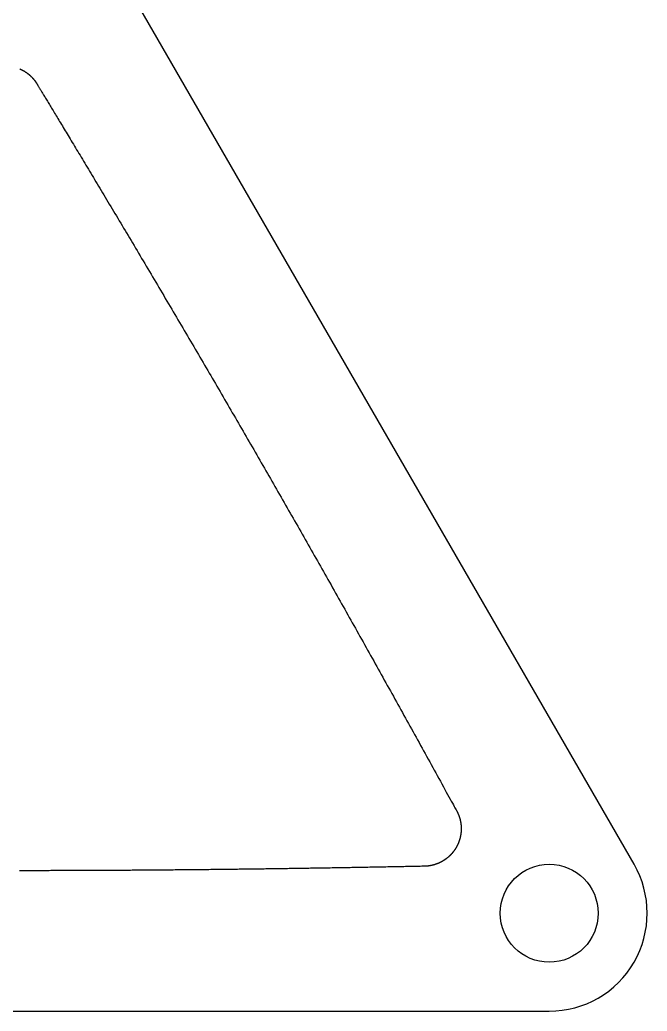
# Model space of a CAD drawing. Extents: x -3 to 136, y 0 to 121.
# Drawn here: x 117.12 to 136.33, y 0 to 30.37 of the extents above; entities that cross this region are included whole.
import ezdxf

# ---------------------------------------------------------------- set-up
doc = ezdxf.new("R2010")
doc.units = 0
doc.layers.get('0').update_dxf_attribs({"linetype": 'CONTINUOUS'})

msp = doc.modelspace()

# ---------------------------------------------------------------- linework, layer by layer
msp.add_lwpolyline([(69.26408, 119.9689, 0.57735027), (64.06792, 119.9689), (-2.59808, 4.5, 0.57735027), (0, 0), (133.332, 0, 0.57735027), (135.93008, 4.5)], format="xyb", close=True)
for points in [[(117.116, 28.8634, 0), (117.121, 28.8613, 0), (117.126, 28.8592, 0), (117.131, 28.8571, 0), (117.136, 28.855, 0), (117.14, 28.8528, 0), (117.145, 28.8506, 0), (117.15, 28.8484, 0), (117.154, 28.8461, 0), (117.159, 28.8439, 0), (117.164, 28.8416, 0), (117.169, 28.8393, 0), (117.173, 28.837, 0), (117.178, 28.8347, 0), (117.183, 28.8323, 0), (117.187, 28.8299, 0), (117.192, 28.8275, 0), (117.197, 28.8251, 0), (117.201, 28.8226, 0), (117.206, 28.8202, 0), (117.21, 28.8177, 0), (117.215, 28.8152, 0), (117.219, 28.8126, 0), (117.224, 28.8101, 0), (117.229, 28.8075, 0), (117.233, 28.8049, 0), (117.238, 28.8023, 0), (117.242, 28.7996, 0), (117.247, 28.797, 0), (117.251, 28.7943, 0), (117.256, 28.7916, 0), (117.26, 28.7889, 0), (117.265, 28.7861, 0), (117.269, 28.7834, 0), (117.273, 28.7806, 0), (117.278, 28.7778, 0), (117.282, 28.7749, 0), (117.287, 28.7721, 0), (117.291, 28.7692, 0), (117.295, 28.7663, 0), (117.3, 28.7634, 0), (117.304, 28.7605, 0), (117.308, 28.7575, 0), (117.313, 28.7546, 0), (117.317, 28.7516, 0), (117.321, 28.7486, 0), (117.326, 28.7455, 0), (117.33, 28.7425, 0), (117.334, 28.7394, 0), (117.338, 28.7363, 0), (117.343, 28.7332, 0), (117.347, 28.7301, 0), (117.351, 28.7269, 0), (117.355, 28.7237, 0), (117.359, 28.7206, 0), (117.363, 28.7173, 0), (117.368, 28.7141, 0), (117.372, 28.7109, 0), (117.376, 28.7076, 0), (117.38, 28.7043, 0), (117.384, 28.701, 0), (117.388, 28.6977, 0), (117.392, 28.6944, 0), (117.396, 28.691, 0), (117.4, 28.6876, 0), (117.404, 28.6842, 0), (117.408, 28.6808, 0), (117.412, 28.6774, 0), (117.416, 28.674, 0), (117.42, 28.6705, 0), (117.424, 28.667, 0), (117.428, 28.6635, 0), (117.431, 28.66, 0), (117.435, 28.6565, 0), (117.439, 28.6529, 0), (117.443, 28.6493, 0), (117.447, 28.6458, 0), (117.451, 28.6422, 0), (117.454, 28.6385, 0), (117.458, 28.6349, 0), (117.462, 28.6312, 0), (117.466, 28.6276, 0), (117.469, 28.6239, 0), (117.473, 28.6202, 0), (117.477, 28.6165, 0), (117.48, 28.6127, 0), (117.484, 28.609, 0), (117.487, 28.6052, 0), (117.491, 28.6014, 0), (117.495, 28.5976, 0), (117.498, 28.5938, 0), (117.502, 28.5899, 0), (117.505, 28.5861, 0), (117.509, 28.5822, 0), (117.512, 28.5783, 0), (117.516, 28.5744, 0), (117.519, 28.5705, 0), (117.523, 28.5666, 0), (117.526, 28.5626, 0), (117.529, 28.5587, 0), (117.533, 28.5547, 0), (117.536, 28.5507, 0), (117.54, 28.5467, 0), (117.543, 28.5426, 0), (117.546, 28.5386, 0), (117.549, 28.5345, 0), (117.553, 28.5305, 0), (117.556, 28.5264, 0), (117.559, 28.5223, 0), (117.562, 28.5181, 0), (117.566, 28.514, 0), (117.569, 28.5099, 0), (117.572, 28.5057, 0), (117.575, 28.5015, 0), (117.578, 28.4973, 0), (117.581, 28.4931, 0), (117.584, 28.4889, 0), (117.587, 28.4846, 0), (117.59, 28.4804, 0), (117.594, 28.4761, 0), (117.597, 28.4718, 0), (117.599, 28.4675, 0), (117.602, 28.4632, 0), (117.605, 28.4589, 0), (117.608, 28.4545, 0), (117.611, 28.4502, 0), (117.614, 28.4458, 0), (117.617, 28.4414, 0), (117.62, 28.437, 0), (117.623, 28.4326, 0), (117.625, 28.4282, 0), (117.628, 28.4237, 0), (117.631, 28.4193, 0), (117.634, 28.4148, 0), (117.636, 28.4103, 0), (117.639, 28.4058, 0)], [(117.639, 28.4058, 0), (117.643, 28.3986, 0), (117.648, 28.3903, 0), (117.654, 28.381, 0), (117.66, 28.3707, 0), (117.667, 28.3594, 0), (117.674, 28.3471, 0), (117.682, 28.3339, 0), (117.691, 28.3196, 0), (117.7, 28.3044, 0), (117.71, 28.2882, 0), (117.72, 28.271, 0), (117.731, 28.2529, 0), (117.743, 28.2339, 0), (117.755, 28.2139, 0), (117.768, 28.1929, 0), (117.781, 28.1711, 0), (117.795, 28.1483, 0), (117.809, 28.1246, 0), (117.824, 28.1, 0), (117.839, 28.0744, 0), (117.855, 28.048, 0), (117.872, 28.0207, 0), (117.889, 27.9926, 0), (117.906, 27.9635, 0), (117.925, 27.9336, 0), (117.943, 27.9028, 0), (117.962, 27.8711, 0), (117.982, 27.8386, 0), (118.002, 27.8053, 0), (118.023, 27.7711, 0), (118.044, 27.7361, 0), (118.066, 27.7003, 0), (118.088, 27.6636, 0), (118.11, 27.6262, 0), (118.134, 27.5879, 0), (118.157, 27.5488, 0), (118.181, 27.509, 0), (118.206, 27.4683, 0), (118.231, 27.4269, 0), (118.256, 27.3847, 0), (118.282, 27.3418, 0), (118.309, 27.298, 0), (118.336, 27.2536, 0), (118.363, 27.2083, 0), (118.391, 27.1624, 0), (118.419, 27.1157, 0), (118.447, 27.0683, 0), (118.476, 27.0201, 0), (118.506, 26.9713, 0), (118.536, 26.9217, 0), (118.566, 26.8715, 0), (118.597, 26.8205, 0), (118.628, 26.7689, 0), (118.659, 26.7165, 0), (118.691, 26.6635, 0), (118.724, 26.6099, 0), (118.756, 26.5555, 0), (118.79, 26.5005, 0), (118.823, 26.4449, 0), (118.857, 26.3886, 0), (118.891, 26.3317, 0), (118.926, 26.2742, 0), (118.961, 26.216, 0), (118.996, 26.1572, 0), (119.032, 26.0978, 0), (119.068, 26.0378, 0), (119.104, 25.9772, 0), (119.141, 25.9161, 0), (119.178, 25.8543, 0), (119.216, 25.792, 0), (119.253, 25.729, 0), (119.292, 25.6656, 0), (119.33, 25.6015, 0), (119.369, 25.5369, 0), (119.408, 25.4718, 0), (119.447, 25.4061, 0), (119.487, 25.3399, 0), (119.527, 25.2732, 0), (119.567, 25.206, 0), (119.608, 25.1382, 0), (119.649, 25.0699, 0), (119.69, 25.0012, 0), (119.731, 24.9319, 0), (119.773, 24.8622, 0), (119.815, 24.7919, 0), (119.857, 24.7212, 0), (119.9, 24.6501, 0), (119.943, 24.5785, 0), (119.986, 24.5064, 0), (120.029, 24.4338, 0), (120.073, 24.3609, 0), (120.117, 24.2875, 0), (120.161, 24.2137, 0), (120.205, 24.1394, 0), (120.25, 24.0647, 0), (120.294, 23.9897, 0), (120.339, 23.9142, 0), (120.385, 23.8383, 0), (120.43, 23.7621, 0), (120.476, 23.6854, 0), (120.522, 23.6084, 0), (120.568, 23.531, 0), (120.614, 23.4533, 0), (120.66, 23.3752, 0), (120.707, 23.2967, 0), (120.754, 23.2179, 0), (120.801, 23.1388, 0), (120.848, 23.0593, 0), (120.896, 22.9795, 0), (120.943, 22.8994, 0), (120.991, 22.819, 0), (121.039, 22.7383, 0), (121.087, 22.6572, 0), (121.135, 22.5759, 0), (121.183, 22.4943, 0), (121.232, 22.4125, 0), (121.281, 22.3303, 0), (121.329, 22.2479, 0), (121.378, 22.1653, 0), (121.427, 22.0827, 0), (121.476, 22.0002, 0), (121.525, 21.9178, 0), (121.573, 21.8354, 0), (121.622, 21.753, 0), (121.671, 21.6707, 0), (121.719, 21.5885, 0), (121.768, 21.5063, 0), (121.816, 21.4242, 0), (121.864, 21.3422, 0), (121.913, 21.2602, 0), (121.961, 21.1782, 0), (122.009, 21.0963, 0), (122.057, 21.0144, 0), (122.106, 20.9326, 0), (122.154, 20.8508, 0), (122.202, 20.7691, 0), (122.25, 20.6874, 0), (122.298, 20.6058, 0), (122.346, 20.5242, 0), (122.393, 20.4426, 0), (122.441, 20.3611, 0), (122.489, 20.2796, 0), (122.537, 20.1982, 0), (122.585, 20.1168, 0), (122.632, 20.0354, 0), (122.68, 19.9541, 0), (122.727, 19.8728, 0), (122.775, 19.7915, 0), (122.822, 19.7103, 0), (122.87, 19.6291, 0), (122.917, 19.5479, 0), (122.965, 19.4668, 0), (123.012, 19.3857, 0), (123.059, 19.3046, 0), (123.107, 19.2235, 0), (123.154, 19.1424, 0), (123.201, 19.0614, 0), (123.248, 18.9804, 0), (123.296, 18.8994, 0), (123.343, 18.8185, 0), (123.39, 18.7375, 0), (123.437, 18.6566, 0), (123.484, 18.5757, 0), (123.531, 18.4948, 0), (123.578, 18.4139, 0), (123.625, 18.3331, 0), (123.672, 18.2522, 0), (123.719, 18.1714, 0), (123.766, 18.0905, 0), (123.812, 18.0097, 0), (123.859, 17.9289, 0), (123.906, 17.8481, 0), (123.953, 17.7673, 0), (124, 17.6865, 0), (124.046, 17.6057, 0), (124.093, 17.5249, 0), (124.14, 17.4441, 0), (124.186, 17.3633, 0), (124.233, 17.2826, 0), (124.28, 17.2018, 0), (124.326, 17.121, 0), (124.373, 17.0402, 0), (124.419, 16.9594, 0), (124.466, 16.8786, 0), (124.513, 16.7977, 0), (124.559, 16.7169, 0), (124.606, 16.6361, 0), (124.652, 16.5553, 0), (124.699, 16.4744, 0), (124.745, 16.3935, 0), (124.792, 16.3127, 0), (124.838, 16.2318, 0), (124.884, 16.1509, 0), (124.931, 16.0699, 0), (124.977, 15.989, 0), (125.024, 15.908, 0), (125.07, 15.827, 0), (125.117, 15.746, 0), (125.163, 15.665, 0), (125.209, 15.584, 0), (125.256, 15.5029, 0), (125.302, 15.4218, 0), (125.349, 15.3407, 0), (125.395, 15.2595, 0), (125.441, 15.1784, 0), (125.488, 15.0972, 0), (125.534, 15.0159, 0), (125.58, 14.9347, 0), (125.627, 14.8534, 0), (125.673, 14.772, 0), (125.719, 14.6907, 0), (125.766, 14.6093, 0), (125.812, 14.5278, 0), (125.858, 14.4464, 0), (125.905, 14.3648, 0), (125.951, 14.2833, 0), (125.998, 14.2017, 0), (126.044, 14.1201, 0), (126.09, 14.0384, 0), (126.137, 13.9566, 0), (126.183, 13.8749, 0), (126.23, 13.7931, 0), (126.276, 13.7112, 0), (126.322, 13.6293, 0), (126.369, 13.5473, 0), (126.415, 13.4653, 0), (126.462, 13.3832, 0), (126.508, 13.3011, 0), (126.555, 13.219, 0), (126.601, 13.1367, 0), (126.648, 13.0545, 0), (126.694, 12.9721, 0), (126.741, 12.8897, 0), (126.787, 12.8073, 0), (126.834, 12.7248, 0), (126.88, 12.6422, 0), (126.927, 12.5596, 0), (126.973, 12.4769, 0), (127.02, 12.3941, 0), (127.067, 12.3113, 0), (127.113, 12.2284, 0), (127.16, 12.1454, 0), (127.207, 12.0624, 0), (127.253, 11.9793, 0), (127.3, 11.8961, 0), (127.347, 11.8129, 0), (127.394, 11.7295, 0), (127.44, 11.6462, 0), (127.487, 11.5627, 0), (127.534, 11.4791, 0), (127.581, 11.3955, 0), (127.628, 11.3118, 0), (127.675, 11.2281, 0), (127.722, 11.1444, 0), (127.768, 11.0608, 0), (127.815, 10.9772, 0), (127.862, 10.8937, 0), (127.909, 10.8102, 0), (127.955, 10.7268, 0), (128.002, 10.6434, 0), (128.048, 10.5601, 0), (128.095, 10.4767, 0), (128.141, 10.3934, 0), (128.188, 10.3102, 0), (128.234, 10.2269, 0), (128.281, 10.1437, 0), (128.327, 10.0605, 0), (128.373, 9.97727, 0), (128.42, 9.89407, 0), (128.466, 9.81088, 0), (128.512, 9.72768, 0), (128.559, 9.64449, 0), (128.605, 9.56128, 0), (128.651, 9.47807, 0), (128.697, 9.39484, 0), (128.744, 9.31159, 0), (128.79, 9.22833, 0), (128.836, 9.14503, 0), (128.882, 9.06172, 0), (128.928, 8.97837, 0), (128.975, 8.89498, 0), (129.021, 8.81156, 0), (129.067, 8.72809, 0), (129.113, 8.64458, 0), (129.16, 8.56102, 0), (129.206, 8.47741, 0), (129.252, 8.39374, 0), (129.299, 8.31001, 0), (129.345, 8.22622, 0), (129.391, 8.14236, 0), (129.438, 8.05844, 0), (129.484, 7.97443, 0), (129.531, 7.89036, 0), (129.577, 7.8062, 0), (129.624, 7.72195, 0), (129.67, 7.63762, 0), (129.717, 7.5532, 0), (129.763, 7.46868, 0), (129.81, 7.38407, 0), (129.857, 7.29935, 0), (129.903, 7.21453, 0), (129.95, 7.1296, 0), (129.997, 7.04455, 0), (130.044, 6.95939, 0), (130.09, 6.87472, 0), (130.136, 6.79244, 0), (130.179, 6.71308, 0), (130.221, 6.63704, 0), (130.261, 6.56474, 0), (130.298, 6.4966, 0), (130.333, 6.43302, 0), (130.366, 6.37442, 0), (130.395, 6.32121, 0), (130.421, 6.27381, 0), (130.443, 6.23264, 0), (130.462, 6.19809, 0), (130.478, 6.1706, 0), (130.489, 6.15056, 0), (130.495, 6.1384, 0)], [(130.495, 6.1384, 0), (130.498, 6.13377, 0), (130.5, 6.12913, 0), (130.503, 6.12447, 0), (130.505, 6.11981, 0), (130.508, 6.11513, 0), (130.51, 6.11044, 0), (130.513, 6.10575, 0), (130.515, 6.10104, 0), (130.517, 6.09632, 0), (130.52, 6.09159, 0), (130.522, 6.08685, 0), (130.524, 6.0821, 0), (130.526, 6.07734, 0), (130.529, 6.07257, 0), (130.531, 6.06779, 0), (130.533, 6.063, 0), (130.535, 6.0582, 0), (130.537, 6.05339, 0), (130.54, 6.04857, 0), (130.542, 6.04374, 0), (130.544, 6.0389, 0), (130.546, 6.03406, 0), (130.548, 6.0292, 0), (130.55, 6.02433, 0), (130.552, 6.01945, 0), (130.554, 6.01457, 0), (130.556, 6.00967, 0), (130.558, 6.00477, 0), (130.56, 5.99986, 0), (130.562, 5.99494, 0), (130.563, 5.99, 0), (130.565, 5.98507, 0), (130.567, 5.98012, 0), (130.569, 5.97516, 0), (130.571, 5.9702, 0), (130.572, 5.96522, 0), (130.574, 5.96024, 0), (130.576, 5.95525, 0), (130.577, 5.95026, 0), (130.579, 5.94525, 0), (130.581, 5.94024, 0), (130.582, 5.93521, 0), (130.584, 5.93018, 0), (130.586, 5.92515, 0), (130.587, 5.9201, 0), (130.589, 5.91505, 0), (130.59, 5.90999, 0), (130.592, 5.90492, 0), (130.593, 5.89985, 0), (130.594, 5.89477, 0), (130.596, 5.88968, 0), (130.597, 5.88458, 0), (130.599, 5.87948, 0), (130.6, 5.87437, 0), (130.601, 5.86925, 0), (130.602, 5.86413, 0), (130.604, 5.85901, 0), (130.605, 5.85388, 0), (130.606, 5.84874, 0), (130.607, 5.8436, 0), (130.608, 5.83845, 0), (130.61, 5.8333, 0), (130.611, 5.82815, 0), (130.612, 5.82299, 0), (130.613, 5.81782, 0), (130.614, 5.81265, 0), (130.615, 5.80748, 0), (130.616, 5.8023, 0), (130.617, 5.79712, 0), (130.618, 5.79193, 0), (130.619, 5.78674, 0), (130.62, 5.78155, 0), (130.621, 5.77635, 0), (130.621, 5.77115, 0), (130.622, 5.76594, 0), (130.623, 5.76074, 0), (130.624, 5.75552, 0), (130.625, 5.75031, 0), (130.625, 5.74509, 0), (130.626, 5.73987, 0), (130.627, 5.73464, 0), (130.627, 5.72941, 0), (130.628, 5.72418, 0), (130.629, 5.71894, 0), (130.629, 5.71371, 0), (130.63, 5.70847, 0), (130.63, 5.70322, 0), (130.631, 5.69798, 0), (130.631, 5.69273, 0), (130.632, 5.68748, 0), (130.632, 5.68222, 0), (130.633, 5.67697, 0), (130.633, 5.67171, 0), (130.633, 5.66645, 0), (130.634, 5.66119, 0), (130.634, 5.65593, 0), (130.634, 5.65066, 0), (130.635, 5.64539, 0), (130.635, 5.64013, 0), (130.635, 5.63486, 0), (130.635, 5.62958, 0), (130.635, 5.62431, 0), (130.636, 5.61904, 0), (130.636, 5.61376, 0), (130.636, 5.60848, 0), (130.636, 5.60321, 0), (130.636, 5.59793, 0), (130.636, 5.59265, 0), (130.636, 5.58737, 0), (130.636, 5.58209, 0), (130.636, 5.57681, 0), (130.636, 5.57154, 0), (130.636, 5.56626, 0), (130.636, 5.56099, 0), (130.635, 5.55572, 0), (130.635, 5.55045, 0), (130.635, 5.54519, 0), (130.635, 5.53992, 0), (130.635, 5.53466, 0), (130.634, 5.52939, 0), (130.634, 5.52414, 0), (130.634, 5.51888, 0), (130.633, 5.51362, 0), (130.633, 5.50837, 0), (130.633, 5.50312, 0), (130.632, 5.49787, 0), (130.632, 5.49263, 0), (130.631, 5.48738, 0), (130.631, 5.48214, 0), (130.63, 5.4769, 0), (130.63, 5.47167, 0), (130.629, 5.46644, 0), (130.629, 5.46121, 0), (130.628, 5.45598, 0), (130.628, 5.45076, 0), (130.627, 5.44554, 0), (130.626, 5.44033, 0), (130.626, 5.43511, 0), (130.625, 5.42991, 0), (130.624, 5.4247, 0), (130.623, 5.4195, 0), (130.623, 5.4143, 0), (130.622, 5.40911, 0), (130.621, 5.40392, 0), (130.62, 5.39873, 0), (130.619, 5.39355, 0), (130.618, 5.38837, 0), (130.617, 5.3832, 0), (130.616, 5.37803, 0), (130.615, 5.37287, 0), (130.614, 5.36771, 0), (130.613, 5.36255, 0), (130.612, 5.3574, 0), (130.611, 5.35225, 0), (130.61, 5.34711, 0), (130.609, 5.34198, 0), (130.608, 5.33684, 0), (130.607, 5.33172, 0), (130.605, 5.3266, 0), (130.604, 5.32148, 0), (130.603, 5.31637, 0), (130.602, 5.31127, 0), (130.601, 5.30617, 0), (130.599, 5.30107, 0), (130.598, 5.29598, 0), (130.597, 5.2909, 0), (130.595, 5.28583, 0), (130.594, 5.28075, 0), (130.592, 5.27569, 0), (130.591, 5.27063, 0), (130.589, 5.26558, 0), (130.588, 5.26053, 0), (130.586, 5.25549, 0), (130.585, 5.25046, 0), (130.583, 5.24543, 0), (130.582, 5.24041, 0), (130.58, 5.23539, 0), (130.578, 5.23039, 0), (130.577, 5.22539, 0), (130.575, 5.22039, 0), (130.573, 5.21541, 0), (130.572, 5.21043, 0), (130.57, 5.20545, 0), (130.568, 5.20049, 0), (130.566, 5.19553, 0), (130.565, 5.19058, 0), (130.563, 5.18564, 0), (130.561, 5.1807, 0), (130.559, 5.17577, 0), (130.557, 5.17085, 0), (130.555, 5.16594, 0), (130.553, 5.16104, 0), (130.551, 5.15614, 0), (130.549, 5.15125, 0), (130.547, 5.14637, 0), (130.545, 5.14151, 0), (130.543, 5.13665, 0), (130.541, 5.13181, 0), (130.539, 5.12697, 0), (130.537, 5.12215, 0), (130.535, 5.11733, 0), (130.532, 5.11253, 0), (130.53, 5.10774, 0), (130.528, 5.10295, 0), (130.526, 5.09818, 0), (130.524, 5.09342, 0), (130.521, 5.08867, 0), (130.519, 5.08394, 0), (130.517, 5.07921, 0), (130.514, 5.07449, 0), (130.512, 5.06979, 0), (130.51, 5.0651, 0), (130.507, 5.06042, 0), (130.505, 5.05575, 0), (130.502, 5.05109, 0), (130.5, 5.04644, 0), (130.497, 5.04181, 0), (130.495, 5.03719, 0), (130.492, 5.03257, 0), (130.49, 5.02798, 0), (130.487, 5.02339, 0), (130.485, 5.01881, 0), (130.482, 5.01425, 0), (130.479, 5.0097, 0), (130.477, 5.00516, 0), (130.474, 5.00064, 0), (130.471, 4.99612, 0), (130.469, 4.99162, 0), (130.466, 4.98714, 0), (130.463, 4.98266, 0), (130.46, 4.9782, 0), (130.458, 4.97375, 0), (130.455, 4.96931, 0), (130.452, 4.96489, 0), (130.449, 4.96048, 0), (130.446, 4.95608, 0), (130.443, 4.95169, 0), (130.44, 4.94732, 0), (130.437, 4.94296, 0), (130.434, 4.93862, 0), (130.431, 4.93429, 0), (130.428, 4.92997, 0), (130.425, 4.92566, 0), (130.422, 4.92137, 0), (130.419, 4.91709, 0), (130.416, 4.91283, 0), (130.413, 4.90858, 0), (130.41, 4.90435, 0), (130.407, 4.90012, 0), (130.404, 4.89592, 0), (130.401, 4.89172, 0), (130.397, 4.88754, 0), (130.394, 4.88338, 0), (130.391, 4.87923, 0), (130.388, 4.87509, 0), (130.384, 4.87097, 0), (130.381, 4.86686, 0), (130.378, 4.86277, 0), (130.374, 4.85869, 0), (130.371, 4.85463, 0), (130.368, 4.85058, 0), (130.364, 4.84655, 0), (130.361, 4.84253, 0), (130.358, 4.83852, 0), (130.354, 4.83454, 0), (130.351, 4.83056, 0), (130.347, 4.8266, 0), (130.344, 4.82266, 0), (130.34, 4.81873, 0), (130.337, 4.81482, 0), (130.333, 4.81093, 0), (130.329, 4.80705, 0), (130.326, 4.80318, 0), (130.322, 4.79933, 0), (130.319, 4.7955, 0), (130.315, 4.79168, 0), (130.311, 4.78788, 0), (130.308, 4.78409, 0), (130.304, 4.78032, 0), (130.3, 4.77657, 0), (130.297, 4.77284, 0), (130.293, 4.76912, 0), (130.289, 4.76543, 0), (130.285, 4.76175, 0), (130.281, 4.75809, 0), (130.278, 4.75444, 0), (130.274, 4.75082, 0), (130.27, 4.74721, 0), (130.266, 4.74362, 0), (130.262, 4.74005, 0), (130.258, 4.7365, 0), (130.254, 4.73296, 0), (130.251, 4.72945, 0), (130.247, 4.72595, 0), (130.243, 4.72247, 0), (130.239, 4.71901, 0), (130.235, 4.71557, 0), (130.231, 4.71215, 0), (130.227, 4.70874, 0), (130.223, 4.70536, 0), (130.219, 4.70199, 0), (130.215, 4.69864, 0), (130.21, 4.69531, 0), (130.206, 4.692, 0), (130.202, 4.68871, 0), (130.198, 4.68544, 0), (130.194, 4.68219, 0), (130.19, 4.67895, 0), (130.186, 4.67574, 0), (130.182, 4.67254, 0), (130.177, 4.66937, 0), (130.173, 4.66621, 0), (130.169, 4.66307, 0), (130.165, 4.65996, 0), (130.16, 4.65686, 0), (130.156, 4.65378, 0), (130.152, 4.65072, 0), (130.148, 4.64768, 0), (130.143, 4.64466, 0), (130.139, 4.64166, 0), (130.135, 4.63868, 0), (130.13, 4.63572, 0), (130.126, 4.63278, 0), (130.122, 4.62985, 0), (130.117, 4.62695, 0), (130.113, 4.62407, 0), (130.108, 4.62121, 0), (130.104, 4.61837, 0), (130.1, 4.61555, 0), (130.095, 4.61275, 0), (130.091, 4.60997, 0), (130.086, 4.60721, 0), (130.082, 4.60447, 0), (130.077, 4.60175, 0), (130.073, 4.59905, 0), (130.068, 4.59637, 0), (130.064, 4.59372, 0), (130.059, 4.59108, 0), (130.054, 4.58846, 0), (130.05, 4.58587, 0), (130.045, 4.58329, 0), (130.041, 4.58074, 0), (130.036, 4.5782, 0), (130.031, 4.57569, 0), (130.027, 4.5732, 0), (130.022, 4.57073, 0), (130.018, 4.56828, 0), (130.013, 4.56585, 0), (130.008, 4.56344, 0), (130.003, 4.56106, 0), (129.999, 4.55869, 0), (129.994, 4.55635, 0), (129.989, 4.55403, 0), (129.985, 4.55173, 0), (129.98, 4.54945, 0), (129.975, 4.54719, 0), (129.97, 4.54495, 0), (129.965, 4.54274, 0), (129.961, 4.54054, 0), (129.956, 4.53837, 0), (129.951, 4.53622, 0), (129.946, 4.5341, 0), (129.941, 4.53199, 0), (129.937, 4.52991, 0), (129.932, 4.52784, 0), (129.927, 4.52581, 0), (129.922, 4.52379, 0), (129.917, 4.5218, 0), (129.912, 4.51983, 0), (129.907, 4.51788, 0), (129.902, 4.51596, 0), (129.897, 4.51406, 0), (129.893, 4.51218, 0), (129.888, 4.51032, 0), (129.883, 4.50849, 0), (129.878, 4.50668, 0), (129.873, 4.5049, 0), (129.868, 4.50314, 0), (129.863, 4.5014, 0), (129.858, 4.49968, 0), (129.853, 4.49799, 0), (129.848, 4.49632, 0), (129.843, 4.49467, 0), (129.838, 4.49305, 0), (129.833, 4.49145, 0), (129.828, 4.48987, 0), (129.823, 4.48832, 0), (129.818, 4.48679, 0), (129.813, 4.48528, 0), (129.808, 4.48379, 0), (129.803, 4.48233, 0), (129.798, 4.4809, 0), (129.793, 4.47948, 0), (129.787, 4.47809, 0), (129.782, 4.47673, 0), (129.777, 4.47538, 0), (129.772, 4.47406, 0), (129.767, 4.47277, 0), (129.762, 4.47149, 0), (129.757, 4.47024, 0), (129.752, 4.46902, 0), (129.747, 4.46782, 0), (129.742, 4.46664, 0), (129.736, 4.46548, 0), (129.731, 4.46435, 0), (129.726, 4.46324, 0), (129.721, 4.46216, 0), (129.716, 4.4611, 0), (129.711, 4.46006, 0), (129.706, 4.45905, 0), (129.7, 4.45806, 0), (129.695, 4.4571, 0), (129.69, 4.45616, 0), (129.685, 4.45524, 0), (129.68, 4.45435, 0), (129.675, 4.45348, 0), (129.669, 4.45263, 0), (129.664, 4.45181, 0), (129.659, 4.45101, 0), (129.654, 4.45024, 0), (129.649, 4.44949, 0), (129.643, 4.44876, 0), (129.638, 4.44806, 0), (129.633, 4.44738, 0), (129.628, 4.44673, 0), (129.622, 4.4461, 0), (129.617, 4.44549, 0), (129.612, 4.44491, 0), (129.607, 4.44435, 0), (129.602, 4.44382, 0), (129.596, 4.44331, 0), (129.591, 4.44283, 0), (129.586, 4.44237, 0), (129.581, 4.44193, 0), (129.575, 4.44152, 0), (129.57, 4.44113, 0), (129.565, 4.44077, 0), (129.56, 4.44043, 0), (129.554, 4.44012, 0), (129.549, 4.43983, 0), (129.544, 4.43956, 0), (129.538, 4.43932, 0), (129.533, 4.4391, 0), (129.528, 4.43891, 0), (129.523, 4.43874, 0), (129.517, 4.4386, 0), (129.512, 4.43848, 0)], [(129.512, 4.43848, 0), (129.478, 4.43779, 0), (129.43, 4.43682, 0), (129.374, 4.43569, 0), (129.319, 4.43459, 0), (129.264, 4.43349, 0), (129.209, 4.43239, 0), (129.153, 4.43129, 0), (129.098, 4.4302, 0), (129.043, 4.42911, 0), (128.988, 4.42803, 0), (128.933, 4.42695, 0), (128.879, 4.42588, 0), (128.824, 4.42481, 0), (128.769, 4.42374, 0), (128.714, 4.42268, 0), (128.659, 4.42162, 0), (128.604, 4.42056, 0), (128.549, 4.4195, 0), (128.494, 4.41845, 0), (128.439, 4.41741, 0), (128.384, 4.41637, 0), (128.329, 4.41533, 0), (128.274, 4.4143, 0), (128.219, 4.41327, 0), (128.164, 4.41224, 0), (128.109, 4.41122, 0), (128.054, 4.4102, 0), (127.999, 4.40919, 0), (127.945, 4.40818, 0), (127.89, 4.40718, 0), (127.835, 4.40618, 0), (127.78, 4.40518, 0), (127.725, 4.40419, 0), (127.67, 4.4032, 0), (127.615, 4.40221, 0), (127.56, 4.40123, 0), (127.505, 4.40026, 0), (127.451, 4.39928, 0), (127.396, 4.39832, 0), (127.341, 4.39735, 0), (127.286, 4.39639, 0), (127.231, 4.39544, 0), (127.176, 4.39449, 0), (127.121, 4.39354, 0), (127.066, 4.3926, 0), (127.011, 4.39166, 0), (126.956, 4.39072, 0), (126.901, 4.38979, 0), (126.846, 4.38887, 0), (126.792, 4.38794, 0), (126.737, 4.38702, 0), (126.682, 4.38611, 0), (126.627, 4.3852, 0), (126.572, 4.3843, 0), (126.517, 4.3834, 0), (126.462, 4.3825, 0), (126.407, 4.38161, 0), (126.352, 4.38073, 0), (126.297, 4.37985, 0), (126.243, 4.37897, 0), (126.188, 4.3781, 0), (126.133, 4.37723, 0), (126.078, 4.37637, 0), (126.023, 4.37551, 0), (125.969, 4.37466, 0), (125.914, 4.37381, 0), (125.859, 4.37297, 0), (125.804, 4.37213, 0), (125.75, 4.37129, 0), (125.695, 4.37046, 0), (125.64, 4.36964, 0), (125.585, 4.36882, 0), (125.531, 4.368, 0), (125.476, 4.36719, 0), (125.421, 4.36639, 0), (125.367, 4.36558, 0), (125.312, 4.36479, 0), (125.257, 4.364, 0), (125.203, 4.36321, 0), (125.148, 4.36243, 0), (125.093, 4.36165, 0), (125.039, 4.36088, 0), (124.984, 4.36011, 0), (124.929, 4.35934, 0), (124.875, 4.35859, 0), (124.82, 4.35783, 0), (124.766, 4.35708, 0), (124.711, 4.35634, 0), (124.656, 4.3556, 0), (124.602, 4.35487, 0), (124.547, 4.35414, 0), (124.493, 4.35341, 0), (124.438, 4.35269, 0), (124.383, 4.35198, 0), (124.329, 4.35127, 0), (124.274, 4.35056, 0), (124.22, 4.34986, 0), (124.165, 4.34917, 0), (124.111, 4.34848, 0), (124.056, 4.34779, 0), (124.001, 4.34711, 0), (123.947, 4.34644, 0), (123.892, 4.34576, 0), (123.838, 4.3451, 0), (123.783, 4.34444, 0), (123.729, 4.34378, 0), (123.674, 4.34313, 0), (123.619, 4.34249, 0), (123.565, 4.34184, 0), (123.51, 4.34121, 0), (123.456, 4.34058, 0), (123.401, 4.33995, 0), (123.346, 4.33933, 0), (123.292, 4.33871, 0), (123.237, 4.3381, 0), (123.183, 4.3375, 0), (123.128, 4.3369, 0), (123.074, 4.3363, 0), (123.019, 4.33571, 0), (122.964, 4.33512, 0), (122.91, 4.33454, 0), (122.855, 4.33397, 0), (122.801, 4.3334, 0), (122.746, 4.33283, 0), (122.691, 4.33227, 0), (122.637, 4.33172, 0), (122.582, 4.33117, 0), (122.527, 4.33062, 0), (122.473, 4.33008, 0), (122.418, 4.32955, 0), (122.364, 4.32902, 0), (122.309, 4.32849, 0), (122.254, 4.32797, 0), (122.2, 4.32746, 0), (122.145, 4.32695, 0), (122.09, 4.32644, 0), (122.036, 4.32595, 0), (121.981, 4.32545, 0), (121.926, 4.32496, 0), (121.871, 4.32448, 0), (121.817, 4.324, 0), (121.762, 4.32353, 0), (121.707, 4.32306, 0), (121.652, 4.3226, 0), (121.598, 4.32214, 0), (121.543, 4.32169, 0), (121.488, 4.32124, 0), (121.433, 4.3208, 0), (121.379, 4.32037, 0), (121.324, 4.31994, 0), (121.269, 4.31951, 0), (121.214, 4.31909, 0), (121.159, 4.31867, 0), (121.104, 4.31826, 0), (121.05, 4.31786, 0), (120.995, 4.31746, 0), (120.94, 4.31707, 0), (120.885, 4.31668, 0), (120.83, 4.3163, 0), (120.775, 4.31592, 0), (120.72, 4.31555, 0), (120.666, 4.31518, 0), (120.611, 4.31482, 0), (120.556, 4.31446, 0), (120.502, 4.31411, 0), (120.447, 4.31377, 0), (120.392, 4.31343, 0), (120.338, 4.3131, 0), (120.283, 4.31277, 0), (120.229, 4.31245, 0), (120.174, 4.31213, 0), (120.12, 4.31182, 0), (120.065, 4.31151, 0), (120.011, 4.31121, 0), (119.956, 4.31092, 0), (119.902, 4.31063, 0), (119.848, 4.31034, 0), (119.793, 4.31007, 0), (119.739, 4.30979, 0), (119.685, 4.30952, 0), (119.631, 4.30926, 0), (119.576, 4.30901, 0), (119.522, 4.30875, 0), (119.468, 4.30851, 0), (119.414, 4.30827, 0), (119.36, 4.30803, 0), (119.306, 4.3078, 0), (119.252, 4.30758, 0), (119.198, 4.30736, 0), (119.143, 4.30715, 0), (119.089, 4.30694, 0), (119.035, 4.30674, 0), (118.982, 4.30654, 0), (118.928, 4.30635, 0), (118.874, 4.30617, 0), (118.82, 4.30599, 0), (118.766, 4.30581, 0), (118.712, 4.30564, 0), (118.658, 4.30548, 0), (118.604, 4.30532, 0), (118.551, 4.30516, 0), (118.497, 4.30502, 0), (118.443, 4.30487, 0), (118.389, 4.30474, 0), (118.336, 4.30461, 0), (118.282, 4.30448, 0), (118.228, 4.30436, 0), (118.174, 4.30424, 0), (118.121, 4.30413, 0), (118.067, 4.30403, 0), (118.014, 4.30393, 0), (117.96, 4.30383, 0), (117.906, 4.30375, 0), (117.853, 4.30366, 0), (117.799, 4.30359, 0), (117.746, 4.30351, 0), (117.692, 4.30345, 0), (117.639, 4.30338, 0), (117.585, 4.30333, 0), (117.532, 4.30328, 0), (117.478, 4.30323, 0), (117.425, 4.30319, 0), (117.371, 4.30316, 0), (117.318, 4.30313, 0), (117.264, 4.3031, 0), (117.211, 4.30308, 0), (117.158, 4.30307, 0), (117.104, 4.30306, 0)]]:
    msp.add_polyline3d(points)
msp.add_circle((133.332, 3), 1.5)

doc.saveas('drawing.dxf')
